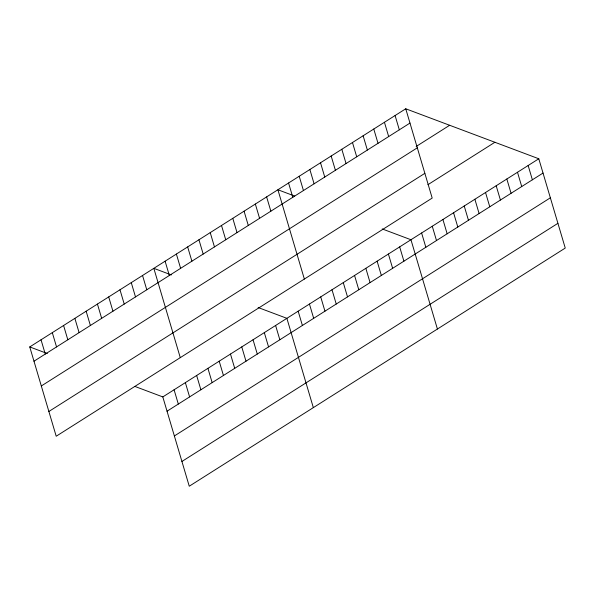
<?xml version="1.0" encoding="UTF-8"?>
<svg xmlns="http://www.w3.org/2000/svg" width="595" height="595" viewBox="0 0 595 595"><rect width="100%" height="100%" fill="white"/><g stroke="black" fill="none" stroke-linecap="round" stroke-linejoin="round"><path stroke-width="0.89" d="M405.745 108.781L432.193 198.083L56.205 436.232L29.75 346.93L405.745 108.781L538.795 158.768L565.25 248.07L189.255 486.219L162.807 396.917L134.864 386.415M33.982 361.217L409.977 123.068M416.165 146.482L449.649 125.277M41.315 385.969L417.303 147.82M48.872 411.48L424.86 173.331M427.924 184.688L494.891 142.272M162.807 396.917L538.795 158.768M167.039 411.204L543.027 173.056M174.372 435.957L550.36 197.808M181.929 461.467L557.917 223.318M294.666 196.053L277.902 189.753L304.357 279.055M382.221 228.941L410.959 239.74L437.414 329.042M171.39 274.935L153.83 268.338L180.278 357.647M258.141 307.526L286.879 318.325L313.334 407.627M29.75 346.93L47.31 353.527M528.144 165.514L532.376 179.802M517.494 172.26L521.726 186.547M506.836 179.013L511.068 193.293M496.185 185.759L500.417 200.046M485.535 192.505L489.767 206.792M474.877 199.251L479.109 213.538M464.226 205.996L468.458 220.284M453.569 212.75L457.8 227.037M442.918 219.496L447.15 233.783M432.268 226.241L436.499 240.529M395.087 115.527L399.319 129.814M421.61 232.987L425.841 247.275M384.437 122.273L388.669 136.56M373.779 129.026L378.011 143.306M399.676 246.88L403.908 261.168M363.129 135.772L367.36 150.059M388.401 254.028L392.633 268.315M352.478 142.517L356.71 156.805M377.118 261.168L381.35 275.455M341.82 149.263L346.052 163.551M365.843 268.315L370.075 282.603M331.17 156.016L335.401 170.296M354.561 275.463L358.792 289.743M320.519 162.762L324.751 177.05M309.861 169.508L314.093 183.796M343.278 282.603L347.51 296.89M299.211 176.254L303.443 190.541M332.003 289.75L336.235 304.038M288.56 183L292.792 197.287M320.72 296.89L324.952 311.178M309.445 304.038L313.677 318.325M266.627 196.893L270.859 211.18M298.162 311.185L302.394 325.465M255.344 204.04L259.576 218.328M244.069 211.188L248.293 225.468M275.604 325.472L279.836 339.76M232.786 218.328L237.018 232.615M264.321 332.612L268.553 346.9M221.504 225.475L225.736 239.763M253.046 339.76L257.278 354.047M210.228 232.615L214.46 246.903M241.763 346.907L245.995 361.187M198.946 239.763L203.178 254.05M230.481 354.047L234.713 368.335M187.663 246.91L191.895 261.19M219.205 361.195L223.437 375.482M176.388 254.05L180.62 268.338M207.923 368.335L212.155 382.622M165.105 261.198L169.337 275.485M196.647 375.482L200.879 389.77M185.365 382.63L189.597 396.91M142.547 275.485L146.779 289.772M174.082 389.77L178.314 404.057M131.264 282.632L135.496 296.912M119.989 289.772L124.221 304.06M108.707 296.92L112.938 311.207M97.431 304.06L101.663 318.347M86.149 311.207L90.38 325.495M74.866 318.355L79.098 332.635M63.591 325.495L67.823 339.782M52.308 332.642L56.54 346.93M41.033 339.782L45.265 354.07"/></g></svg>
